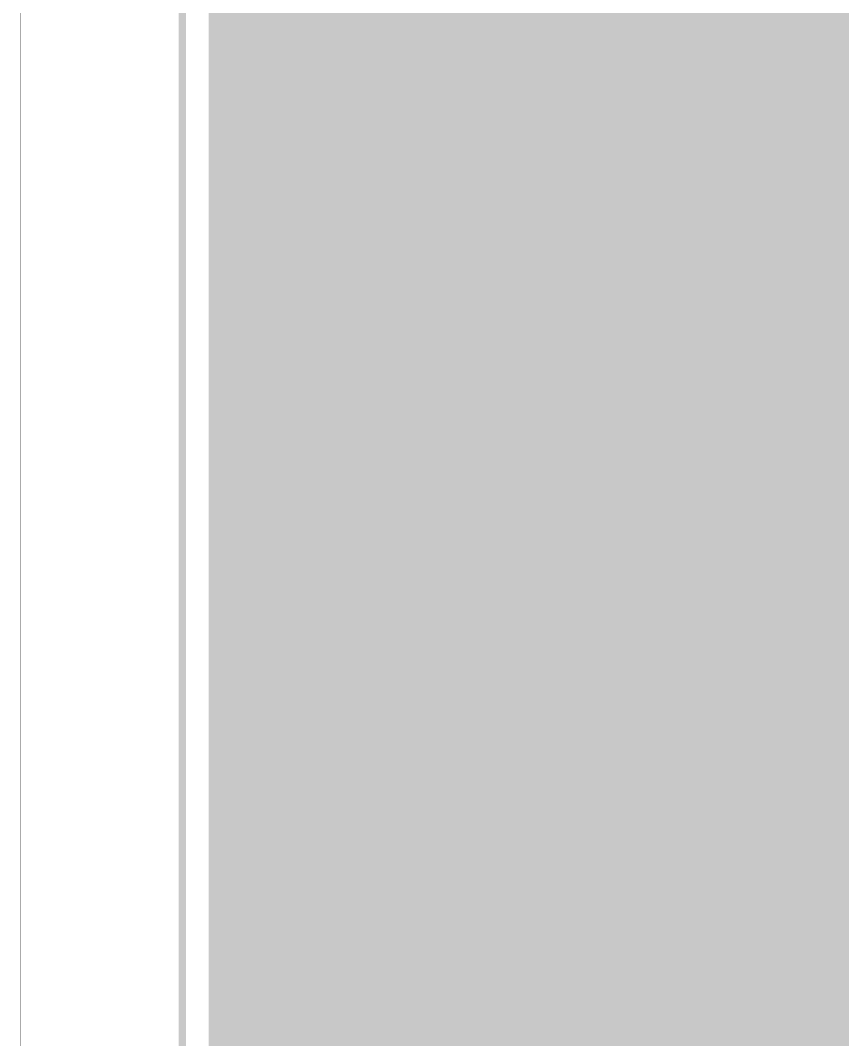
# Model space of a CAD drawing. Header units: millimetres. Extents: x -2 to 135, y -2 to 106.
# Drawn here: x -2.2 to 8.97, y 16.67 to 30.52 of the extents above; entities that cross this region are included whole.
import ezdxf

# ---------------------------------------------------------------- set-up
doc = ezdxf.new("R2010")
doc.units = ezdxf.units.MM
doc.header["$MEASUREMENT"] = 0
for name, color, linetype, true_color in [('Board-Outline-Layer', 7, 'Continuous', 0xff00ff), ('Bottom-Layer', 7, 'Continuous', 0x0000ff), ('Bottom-Paste-Mask-Layer', 7, 'Continuous', 0x800000), ('Bottom-Solder-Mask-Layer', 7, 'Continuous', 0xaa00ff), ('Hole-Layer', 7, 'Continuous', 0x222222), ('Multi-Layer', 7, 'Continuous', 0xc0c0c0), ('Top-Layer', 7, 'Continuous', 0xff0000), ('Top-Paste-Mask-Layer', 7, 'Continuous', 0x808080), ('Top-Silkscreen-Layer', 7, 'Continuous', 0xffcc00), ('Top-Solder-Mask-Layer', 7, 'Continuous', 0x800080)]:
    doc.layers.add(name, color=color, linetype=linetype, true_color=true_color)

msp = doc.modelspace()

# ---------------------------------------------------------------- hatches: boundary and pattern name
at = {"layer": 'Bottom-Layer'}
for points in [[(126.424, 0.358), (41.676, 0.358), (42.32, 1.129), (42.801, 2.011), (43.099, 2.97), (43.204, 3.969), (43.111, 4.969), (42.825, 5.932), (42.355, 6.82), (41.72, 7.598), (40.945, 8.237), (40.06, 8.713), (39.1, 9.005), (38.1, 9.104), (37.101, 9.005), (36.14, 8.713), (35.255, 8.237), (34.48, 7.598), (33.845, 6.82), (33.376, 5.932), (33.089, 4.969), (32.996, 3.969), (33.101, 2.97), (33.399, 2.011), (33.88, 1.129), (34.524, 0.358), (0.358, 0.358), (0.358, 99.542), (34.524, 99.542), (33.88, 98.771), (33.399, 97.889), (33.101, 96.93), (32.996, 95.931), (33.089, 94.931), (33.376, 93.968), (33.845, 93.081), (34.48, 92.302), (35.255, 91.663), (36.14, 91.188), (37.101, 90.895), (38.1, 90.796), (39.1, 90.895), (40.06, 91.188), (40.945, 91.663), (41.72, 92.302), (42.355, 93.081), (42.825, 93.968), (43.111, 94.931), (43.204, 95.931), (43.099, 96.93), (42.801, 97.889), (42.32, 98.771), (41.676, 99.542), (126.424, 99.542), (125.779, 98.77), (125.298, 97.886), (125, 96.924), (124.896, 95.923), (124.991, 94.922), (125.28, 93.958), (125.753, 93.069), (126.391, 92.291), (127.169, 91.653), (128.058, 91.18), (129.022, 90.891), (130.023, 90.796), (131.024, 90.9), (131.986, 91.198), (132.87, 91.679), (133.642, 92.324), (133.642, 7.576), (132.87, 8.221), (131.986, 8.702), (131.025, 9), (130.024, 9.104), (129.022, 9.009), (128.058, 8.72), (127.169, 8.247), (126.391, 7.609), (125.753, 6.831), (125.28, 5.943), (124.991, 4.979), (124.896, 3.977), (125, 2.976), (125.298, 2.015), (125.779, 1.131)], [(4.755, 24.025), (4.625, 24.028), (4.499, 24.035), (4.374, 24.047), (4.254, 24.061), (4.018, 24.099), (3.807, 24.142), (3.754, 24.155), (3.51, 24.245), (3.251, 24.275), (2.751, 24.275), (2.327, 24.191), (1.968, 23.951), (1.727, 23.591), (1.643, 23.167), (1.727, 22.743), (1.968, 22.384), (2.327, 22.144), (2.751, 22.059), (3.251, 22.059), (3.51, 22.09), (3.754, 22.18), (3.807, 22.193), (4.018, 22.236), (4.254, 22.274), (4.374, 22.288), (4.499, 22.299), (4.625, 22.307), (4.755, 22.309), (13.767, 22.309), (12.943, 21.485), (4.755, 21.485), (4.625, 21.488), (4.499, 21.495), (4.374, 21.507), (4.254, 21.521), (4.018, 21.559), (3.807, 21.602), (3.754, 21.615), (3.51, 21.705), (3.251, 21.735), (2.751, 21.735), (2.327, 21.651), (1.968, 21.411), (1.727, 21.051), (1.643, 20.627), (1.727, 20.203), (1.968, 19.844), (2.327, 19.604), (2.751, 19.519), (3.251, 19.519), (3.51, 19.55), (3.754, 19.64), (3.807, 19.653), (4.018, 19.696), (4.254, 19.734), (4.374, 19.748), (4.499, 19.759), (4.625, 19.767), (4.755, 19.769), (13.298, 19.769), (13.387, 19.774), (13.476, 19.788), (13.284, 19.389), (13.264, 18.948), (13.417, 18.534), (13.721, 18.212), (14.125, 18.035), (14.567, 18.03), (14.976, 18.198), (15.287, 18.513), (15.449, 18.923), (15.439, 19.365), (15.256, 19.768), (14.931, 20.067), (14.515, 20.215), (14.074, 20.189), (18.673, 24.788), (23.315, 24.788), (23.644, 24.853), (23.922, 25.04), (27.358, 28.475), (27.451, 28.132), (27.662, 27.846), (27.964, 27.656), (28.314, 27.59), (58.433, 27.59), (58.803, 27.49), (59.183, 27.543), (59.512, 27.741), (59.736, 28.052), (59.821, 28.426), (59.752, 28.804), (59.541, 29.124), (59.439, 29.226), (59.128, 29.434), (58.761, 29.506), (28.314, 29.506), (28.111, 29.485), (27.917, 29.42), (27.917, 31.372), (28.114, 31.736), (28.164, 32.147), (28.06, 32.548), (27.816, 32.883), (27.465, 33.104), (27.059, 33.181), (26.652, 33.104), (26.302, 32.883), (26.057, 32.548), (25.953, 32.147), (26.003, 31.736), (26.2, 31.372), (26.2, 29.745), (25.374, 28.918), (25.376, 28.955), (25.377, 28.991), (25.377, 31.372), (25.574, 31.736), (25.624, 32.147), (25.52, 32.548), (25.276, 32.883), (24.925, 33.104), (24.519, 33.181), (24.112, 33.104), (23.762, 32.883), (23.517, 32.548), (23.413, 32.147), (23.463, 31.736), (23.66, 31.372), (23.66, 29.347), (22.246, 27.932), (21.001, 27.932), (22.585, 29.517), (22.771, 29.795), (22.837, 30.124), (22.837, 31.372), (23.034, 31.736), (23.084, 32.147), (22.98, 32.548), (22.736, 32.883), (22.385, 33.104), (21.979, 33.181), (21.572, 33.104), (21.222, 32.883), (20.977, 32.548), (20.873, 32.147), (20.923, 31.736), (21.12, 31.372), (21.12, 30.479), (20.002, 29.36), (19.165, 29.36), (19.172, 29.367), (19.179, 29.375), (20.045, 30.241), (20.231, 30.519), (20.297, 30.848), (20.297, 31.372), (20.494, 31.736), (20.544, 32.147), (20.44, 32.548), (20.196, 32.883), (19.845, 33.104), (19.439, 33.181), (19.032, 33.104), (18.682, 32.883), (18.437, 32.548), (18.333, 32.147), (18.383, 31.736), (18.58, 31.372), (18.58, 31.203), (18.217, 30.84), (15.512, 30.84), (15.184, 30.774), (14.906, 30.588), (13.423, 29.105), (5.501, 29.105), (4.8, 29.164), (4.117, 29.336), (4.06, 29.351), (4.001, 29.355), (2.001, 29.355), (1.822, 29.308), (1.691, 29.176), (1.643, 28.997), (1.643, 27.497), (1.691, 27.318), (1.822, 27.187), (2.001, 27.139), (4.001, 27.139), (4.06, 27.144), (4.117, 27.159), (4.8, 27.331), (5.501, 27.389), (13.778, 27.389), (14.107, 27.455), (14.385, 27.641), (15.868, 29.123), (15.889, 29.123), (15.882, 29.116), (15.875, 29.109), (13.331, 26.565), (4.755, 26.565), (4.625, 26.568), (4.499, 26.575), (4.374, 26.587), (4.254, 26.601), (4.018, 26.639), (3.807, 26.682), (3.754, 26.695), (3.51, 26.785), (3.251, 26.815), (2.751, 26.815), (2.327, 26.731), (1.968, 26.491), (1.727, 26.131), (1.643, 25.707), (1.727, 25.283), (1.968, 24.924), (2.327, 24.684), (2.751, 24.599), (3.251, 24.599), (3.51, 24.63), (3.754, 24.72), (3.807, 24.733), (4.018, 24.776), (4.254, 24.814), (4.374, 24.828), (4.499, 24.839), (4.625, 24.847), (4.755, 24.849), (13.686, 24.849), (14.015, 24.915), (14.293, 25.101), (16.837, 27.644), (17.062, 27.644), (13.443, 24.025)], [(2.001, 28.997), (4.001, 28.997), (4.001, 27.497), (2.001, 27.497)], [(2.751, 24.957), (2.426, 25.032), (2.165, 25.24), (2.02, 25.54), (2.02, 25.874), (2.165, 26.175), (2.426, 26.383), (2.751, 26.457), (3.251, 26.457), (3.577, 26.383), (3.838, 26.175), (3.982, 25.874), (3.982, 25.54), (3.838, 25.24), (3.577, 25.032), (3.251, 24.957)], [(2.751, 22.417), (2.426, 22.492), (2.165, 22.7), (2.02, 23), (2.02, 23.334), (2.165, 23.635), (2.426, 23.843), (2.751, 23.917), (3.251, 23.917), (3.577, 23.843), (3.838, 23.635), (3.982, 23.334), (3.982, 23), (3.838, 22.7), (3.577, 22.492), (3.251, 22.417)], [(2.751, 19.877), (2.426, 19.952), (2.165, 20.16), (2.02, 20.46), (2.02, 20.794), (2.165, 21.095), (2.426, 21.303), (2.751, 21.377), (3.251, 21.377), (3.577, 21.303), (3.838, 21.095), (3.982, 20.794), (3.982, 20.46), (3.838, 20.16), (3.577, 19.952), (3.251, 19.877)]]:
    msp.add_hatch(color=256, dxfattribs=at).paths.add_polyline_path(points)
at = {"layer": 'Bottom-Paste-Mask-Layer'}
for points in [[(2.001, 28.997), (4.001, 28.997), (4.001, 27.497), (2.001, 27.497)], [(2.751, 24.957), (2.426, 25.032), (2.165, 25.24), (2.02, 25.54), (2.02, 25.874), (2.165, 26.175), (2.426, 26.383), (2.751, 26.457), (3.251, 26.457), (3.577, 26.383), (3.838, 26.175), (3.982, 25.874), (3.982, 25.54), (3.838, 25.24), (3.577, 25.032), (3.251, 24.957)], [(2.751, 22.417), (2.426, 22.492), (2.165, 22.7), (2.02, 23), (2.02, 23.334), (2.165, 23.635), (2.426, 23.843), (2.751, 23.917), (3.251, 23.917), (3.577, 23.843), (3.838, 23.635), (3.982, 23.334), (3.982, 23), (3.838, 22.7), (3.577, 22.492), (3.251, 22.417)], [(2.751, 19.877), (2.426, 19.952), (2.165, 20.16), (2.02, 20.46), (2.02, 20.794), (2.165, 21.095), (2.426, 21.303), (2.751, 21.377), (3.251, 21.377), (3.577, 21.303), (3.838, 21.095), (3.982, 20.794), (3.982, 20.46), (3.838, 20.16), (3.577, 19.952), (3.251, 19.877)]]:
    msp.add_hatch(color=256, dxfattribs=at).paths.add_polyline_path(points)
at = {"layer": 'Bottom-Solder-Mask-Layer'}
for points in [[(1.95, 29.048), (4.052, 29.048), (4.052, 27.446), (1.95, 27.446)], [(2.751, 24.906), (2.404, 24.986), (2.125, 25.208), (1.97, 25.529), (1.97, 25.886), (2.125, 26.207), (2.404, 26.429), (2.751, 26.508), (3.251, 26.508), (3.599, 26.429), (3.878, 26.207), (4.032, 25.886), (4.032, 25.529), (3.878, 25.208), (3.599, 24.986), (3.251, 24.906)], [(2.751, 22.366), (2.404, 22.446), (2.125, 22.668), (1.97, 22.989), (1.97, 23.346), (2.125, 23.667), (2.404, 23.889), (2.751, 23.968), (3.251, 23.968), (3.599, 23.889), (3.878, 23.667), (4.032, 23.346), (4.032, 22.989), (3.878, 22.668), (3.599, 22.446), (3.251, 22.366)], [(2.751, 19.826), (2.404, 19.906), (2.125, 20.128), (1.97, 20.449), (1.97, 20.806), (2.125, 21.127), (2.404, 21.349), (2.751, 21.428), (3.251, 21.428), (3.599, 21.349), (3.878, 21.127), (4.032, 20.806), (4.032, 20.449), (3.878, 20.128), (3.599, 19.906), (3.251, 19.826)]]:
    msp.add_hatch(color=256, dxfattribs=at).paths.add_polyline_path(points)
at = {"layer": 'Hole-Layer'}
for points in [[(2.551, 28.247, 1), (3.451, 28.247, 1)], [(2.551, 25.707, 1), (3.451, 25.707, 1)], [(2.551, 23.167, 1), (3.451, 23.167, 1)], [(2.551, 20.627, 1), (3.451, 20.627, 1)]]:
    msp.add_hatch(color=256, dxfattribs=at).paths.add_polyline_path(points)
at = {"layer": 'Multi-Layer'}
for points in [[(2.001, 28.997), (4.001, 28.997), (4.001, 27.497), (2.001, 27.497)], [(2.001, 28.997), (4.001, 28.997), (4.001, 27.497), (2.001, 27.497)], [(2.001, 28.997), (4.001, 28.997), (4.001, 27.497), (2.001, 27.497)], [(2.751, 24.957), (2.426, 25.032), (2.165, 25.24), (2.02, 25.54), (2.02, 25.874), (2.165, 26.175), (2.426, 26.383), (2.751, 26.457), (3.251, 26.457), (3.577, 26.383), (3.838, 26.175), (3.982, 25.874), (3.982, 25.54), (3.838, 25.24), (3.577, 25.032), (3.251, 24.957)], [(2.751, 24.957), (2.426, 25.032), (2.165, 25.24), (2.02, 25.54), (2.02, 25.874), (2.165, 26.175), (2.426, 26.383), (2.751, 26.457), (3.251, 26.457), (3.577, 26.383), (3.838, 26.175), (3.982, 25.874), (3.982, 25.54), (3.838, 25.24), (3.577, 25.032), (3.251, 24.957)], [(2.751, 24.957), (2.426, 25.032), (2.165, 25.24), (2.02, 25.54), (2.02, 25.874), (2.165, 26.175), (2.426, 26.383), (2.751, 26.457), (3.251, 26.457), (3.577, 26.383), (3.838, 26.175), (3.982, 25.874), (3.982, 25.54), (3.838, 25.24), (3.577, 25.032), (3.251, 24.957)], [(2.751, 22.417), (2.426, 22.492), (2.165, 22.7), (2.02, 23), (2.02, 23.334), (2.165, 23.635), (2.426, 23.843), (2.751, 23.917), (3.251, 23.917), (3.577, 23.843), (3.838, 23.635), (3.982, 23.334), (3.982, 23), (3.838, 22.7), (3.577, 22.492), (3.251, 22.417)], [(2.751, 22.417), (2.426, 22.492), (2.165, 22.7), (2.02, 23), (2.02, 23.334), (2.165, 23.635), (2.426, 23.843), (2.751, 23.917), (3.251, 23.917), (3.577, 23.843), (3.838, 23.635), (3.982, 23.334), (3.982, 23), (3.838, 22.7), (3.577, 22.492), (3.251, 22.417)], [(2.751, 22.417), (2.426, 22.492), (2.165, 22.7), (2.02, 23), (2.02, 23.334), (2.165, 23.635), (2.426, 23.843), (2.751, 23.917), (3.251, 23.917), (3.577, 23.843), (3.838, 23.635), (3.982, 23.334), (3.982, 23), (3.838, 22.7), (3.577, 22.492), (3.251, 22.417)], [(2.751, 19.877), (2.426, 19.952), (2.165, 20.16), (2.02, 20.46), (2.02, 20.794), (2.165, 21.095), (2.426, 21.303), (2.751, 21.377), (3.251, 21.377), (3.577, 21.303), (3.838, 21.095), (3.982, 20.794), (3.982, 20.46), (3.838, 20.16), (3.577, 19.952), (3.251, 19.877)], [(2.751, 19.877), (2.426, 19.952), (2.165, 20.16), (2.02, 20.46), (2.02, 20.794), (2.165, 21.095), (2.426, 21.303), (2.751, 21.377), (3.251, 21.377), (3.577, 21.303), (3.838, 21.095), (3.982, 20.794), (3.982, 20.46), (3.838, 20.16), (3.577, 19.952), (3.251, 19.877)], [(2.751, 19.877), (2.426, 19.952), (2.165, 20.16), (2.02, 20.46), (2.02, 20.794), (2.165, 21.095), (2.426, 21.303), (2.751, 21.377), (3.251, 21.377), (3.577, 21.303), (3.838, 21.095), (3.982, 20.794), (3.982, 20.46), (3.838, 20.16), (3.577, 19.952), (3.251, 19.877)]]:
    msp.add_hatch(color=256, dxfattribs=at).paths.add_polyline_path(points)
at = {"layer": 'Top-Layer'}
for points in [[(126.424, 0.358), (41.676, 0.358), (42.32, 1.129), (42.801, 2.011), (43.099, 2.97), (43.204, 3.969), (43.111, 4.969), (42.825, 5.932), (42.355, 6.82), (41.72, 7.598), (40.945, 8.237), (40.06, 8.713), (39.1, 9.005), (38.1, 9.104), (37.101, 9.005), (36.14, 8.713), (35.255, 8.237), (34.48, 7.598), (33.845, 6.82), (33.376, 5.932), (33.089, 4.969), (32.996, 3.969), (33.101, 2.97), (33.399, 2.011), (33.88, 1.129), (34.524, 0.358), (0.358, 0.358), (0.358, 99.542), (34.524, 99.542), (33.88, 98.771), (33.399, 97.889), (33.101, 96.93), (32.996, 95.931), (33.089, 94.931), (33.376, 93.968), (33.845, 93.081), (34.48, 92.302), (35.255, 91.663), (36.14, 91.188), (37.101, 90.895), (38.1, 90.796), (39.1, 90.895), (40.06, 91.188), (40.945, 91.663), (41.72, 92.302), (42.355, 93.081), (42.825, 93.968), (43.111, 94.931), (43.204, 95.931), (43.099, 96.93), (42.801, 97.889), (42.32, 98.771), (41.676, 99.542), (126.424, 99.542), (125.779, 98.77), (125.298, 97.886), (125, 96.924), (124.896, 95.923), (124.991, 94.922), (125.28, 93.958), (125.753, 93.069), (126.391, 92.291), (127.169, 91.653), (128.058, 91.18), (129.022, 90.891), (130.023, 90.796), (131.024, 90.9), (131.986, 91.198), (132.87, 91.679), (133.642, 92.324), (133.642, 7.576), (132.87, 8.221), (131.986, 8.702), (131.025, 9), (130.024, 9.104), (129.022, 9.009), (128.058, 8.72), (127.169, 8.247), (126.391, 7.609), (125.753, 6.831), (125.28, 5.943), (124.991, 4.979), (124.896, 3.977), (125, 2.976), (125.298, 2.015), (125.779, 1.131)], [(2.001, 27.139), (4.001, 27.139), (4.18, 27.187), (4.311, 27.318), (4.359, 27.497), (4.359, 28.997), (4.311, 29.176), (4.18, 29.308), (4.001, 29.355), (2.001, 29.355), (1.822, 29.308), (1.691, 29.176), (1.643, 28.997), (1.643, 27.497), (1.691, 27.318), (1.822, 27.187)], [(2.001, 28.997), (4.001, 28.997), (4.001, 27.497), (2.001, 27.497)], [(3.251, 26.815), (2.751, 26.815), (2.327, 26.731), (1.968, 26.491), (1.727, 26.131), (1.643, 25.707), (1.727, 25.283), (1.968, 24.924), (2.327, 24.684), (2.751, 24.599), (3.251, 24.599), (3.675, 24.684), (4.035, 24.924), (4.275, 25.283), (4.359, 25.707), (4.275, 26.131), (4.035, 26.491), (3.675, 26.731)], [(2.751, 24.957), (2.426, 25.032), (2.165, 25.24), (2.02, 25.54), (2.02, 25.874), (2.165, 26.175), (2.426, 26.383), (2.751, 26.457), (3.251, 26.457), (3.577, 26.383), (3.838, 26.175), (3.982, 25.874), (3.982, 25.54), (3.838, 25.24), (3.577, 25.032), (3.251, 24.957)], [(3.251, 24.275), (2.751, 24.275), (2.327, 24.191), (1.968, 23.951), (1.727, 23.591), (1.643, 23.167), (1.727, 22.743), (1.968, 22.384), (2.327, 22.144), (2.751, 22.059), (3.251, 22.059), (3.675, 22.144), (4.035, 22.384), (4.275, 22.743), (4.359, 23.167), (4.275, 23.591), (4.035, 23.951), (3.675, 24.191)], [(2.751, 22.417), (2.426, 22.492), (2.165, 22.7), (2.02, 23), (2.02, 23.334), (2.165, 23.635), (2.426, 23.843), (2.751, 23.917), (3.251, 23.917), (3.577, 23.843), (3.838, 23.635), (3.982, 23.334), (3.982, 23), (3.838, 22.7), (3.577, 22.492), (3.251, 22.417)], [(3.251, 21.735), (2.751, 21.735), (2.327, 21.651), (1.968, 21.411), (1.727, 21.051), (1.643, 20.627), (1.727, 20.203), (1.968, 19.844), (2.327, 19.604), (2.751, 19.519), (3.251, 19.519), (3.675, 19.604), (4.035, 19.844), (4.275, 20.203), (4.359, 20.627), (4.275, 21.051), (4.035, 21.411), (3.675, 21.651)], [(2.751, 19.877), (2.426, 19.952), (2.165, 20.16), (2.02, 20.46), (2.02, 20.794), (2.165, 21.095), (2.426, 21.303), (2.751, 21.377), (3.251, 21.377), (3.577, 21.303), (3.838, 21.095), (3.982, 20.794), (3.982, 20.46), (3.838, 20.16), (3.577, 19.952), (3.251, 19.877)]]:
    msp.add_hatch(color=256, dxfattribs=at).paths.add_polyline_path(points)
at = {"layer": 'Top-Paste-Mask-Layer'}
for points in [[(2.001, 28.997), (4.001, 28.997), (4.001, 27.497), (2.001, 27.497)], [(2.751, 24.957), (2.426, 25.032), (2.165, 25.24), (2.02, 25.54), (2.02, 25.874), (2.165, 26.175), (2.426, 26.383), (2.751, 26.457), (3.251, 26.457), (3.577, 26.383), (3.838, 26.175), (3.982, 25.874), (3.982, 25.54), (3.838, 25.24), (3.577, 25.032), (3.251, 24.957)], [(2.751, 22.417), (2.426, 22.492), (2.165, 22.7), (2.02, 23), (2.02, 23.334), (2.165, 23.635), (2.426, 23.843), (2.751, 23.917), (3.251, 23.917), (3.577, 23.843), (3.838, 23.635), (3.982, 23.334), (3.982, 23), (3.838, 22.7), (3.577, 22.492), (3.251, 22.417)], [(2.751, 19.877), (2.426, 19.952), (2.165, 20.16), (2.02, 20.46), (2.02, 20.794), (2.165, 21.095), (2.426, 21.303), (2.751, 21.377), (3.251, 21.377), (3.577, 21.303), (3.838, 21.095), (3.982, 20.794), (3.982, 20.46), (3.838, 20.16), (3.577, 19.952), (3.251, 19.877)]]:
    msp.add_hatch(color=256, dxfattribs=at).paths.add_polyline_path(points)
at = {"layer": 'Top-Solder-Mask-Layer'}
for points in [[(1.95, 29.048), (4.052, 29.048), (4.052, 27.446), (1.95, 27.446)], [(2.751, 24.906), (2.404, 24.986), (2.125, 25.208), (1.97, 25.529), (1.97, 25.886), (2.125, 26.207), (2.404, 26.429), (2.751, 26.508), (3.251, 26.508), (3.599, 26.429), (3.878, 26.207), (4.032, 25.886), (4.032, 25.529), (3.878, 25.208), (3.599, 24.986), (3.251, 24.906)], [(2.751, 22.366), (2.404, 22.446), (2.125, 22.668), (1.97, 22.989), (1.97, 23.346), (2.125, 23.667), (2.404, 23.889), (2.751, 23.968), (3.251, 23.968), (3.599, 23.889), (3.878, 23.667), (4.032, 23.346), (4.032, 22.989), (3.878, 22.668), (3.599, 22.446), (3.251, 22.366)], [(2.751, 19.826), (2.404, 19.906), (2.125, 20.128), (1.97, 20.449), (1.97, 20.806), (2.125, 21.127), (2.404, 21.349), (2.751, 21.428), (3.251, 21.428), (3.599, 21.349), (3.878, 21.127), (4.032, 20.806), (4.032, 20.449), (3.878, 20.128), (3.599, 19.906), (3.251, 19.826)]]:
    msp.add_hatch(color=256, dxfattribs=at).paths.add_polyline_path(points)

# ---------------------------------------------------------------- linework, layer by layer
at = {"layer": 'Board-Outline-Layer', "const_width": 0.1}
msp.add_lwpolyline([(0, 0), (0, 99.9), (134, 99.9), (134, 0)], close=True, dxfattribs=at)
at = {"layer": 'Bottom-Layer', "const_width": 0.00508}
msp.add_lwpolyline([(-2.201, -1.996), (-2.201, 101.841), (135.093, 101.841), (135.093, -1.996)], close=True, dxfattribs=at)
at = {"layer": 'Bottom-Layer', "const_width": 1}
for points in [[(3.001, 28.247), (13.778, 28.247)], [(3.001, 25.707), (13.686, 25.707)], [(3.001, 23.167), (13.798, 23.167)], [(2.98, 20.75), (3.082, 20.648)], [(3.001, 20.627), (13.298, 20.627)]]:
    msp.add_lwpolyline(points, dxfattribs=at)
at = {"layer": 'Top-Layer', "const_width": 0.00508}
msp.add_lwpolyline([(-2.201, -1.996), (-2.201, 101.841), (135.093, 101.841), (135.093, -1.996)], close=True, dxfattribs=at)
at = {"layer": 'Top-Silkscreen-Layer', "const_width": 0.2}
for points in [[(0.751, 18.214), (0.751, 30.66)], [(0.751, 18.214), (0.751, 30.66)], [(6.551, 18.214), (6.551, 30.66)], [(6.551, 18.214), (6.551, 30.66)], [(1.477, 27.739), (0.751, 27.739)], [(1.477, 27.739), (0.751, 27.739)], [(1.477, 26.215), (1.477, 27.739)], [(1.477, 26.215), (1.477, 27.739)], [(1.477, 26.215), (0.751, 26.215)], [(1.477, 26.215), (0.751, 26.215)], [(1.477, 22.659), (0.751, 22.659)], [(1.477, 22.659), (0.751, 22.659)], [(1.477, 21.135), (1.477, 22.659)], [(1.477, 21.135), (1.477, 22.659)], [(1.477, 21.135), (0.751, 21.135)], [(1.477, 21.135), (0.751, 21.135)], [(6.551, 18.214), (0.751, 18.214)], [(6.551, 18.214), (0.751, 18.214)]]:
    msp.add_lwpolyline(points, dxfattribs=at)

doc.saveas('drawing.dxf')
